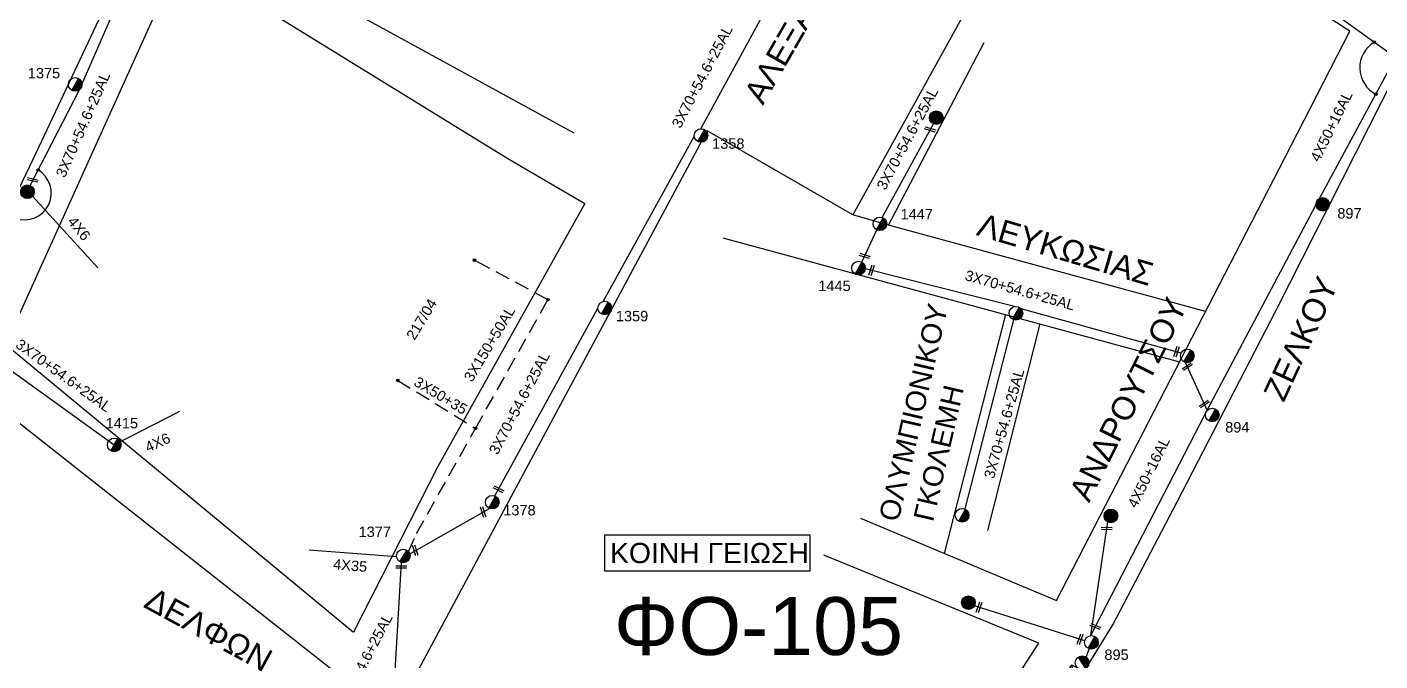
# Model space of a CAD drawing. Header units: millimetres. Extents: x 1113 to 5794, y 757 to 3537.
# Drawn here: x 2133.1 to 2366.9, y 1297.4 to 1407 of the extents above; entities that cross this region are included whole.
import ezdxf

# ---------------------------------------------------------------- set-up
doc = ezdxf.new("R2010")
doc.units = ezdxf.units.MM
doc.linetypes.add('DASHED', pattern=[19.05, 12.7, -6.35])
for name, color, linetype in [('Άγνωστα', 7, 'Continuous'), ('Γέφυρες Εναέριου Δικτύου', 7, 'Continuous'), ('Γυμνά εναέρια ΧΤ και ΦΟΠ (3Φ)   4x50+16AL', 7, 'Continuous'), ('Επιγραφές - Σχήματα', 7, 'Continuous'), ('Καλώδια ΧΤ   3x150+50AL', 7, 'DASHED'), ('Μηχανική τομή', 7, 'Continuous'), ('Στύλος Ξύλινος', 7, 'Continuous'), ('Στύλος Ξύλινος @ 1', 7, 'Continuous'), ('Στύλος ΦΜ', 7, 'Continuous'), ('Στύλος ΦΜ @ 1', 7, 'Continuous'), ('Συνδέσεις', 7, 'Continuous'), ('Συνεστραμμένα ΧΤ   3x70+54.6+25 AL', 7, 'SYN_LINE'), ('Υποσταθμός εναέριος 2 στύλων', 7, 'Continuous'), ('Υποσταθμός πόλεως', 7, 'Continuous'), ('Υπόβαθρο ΔΕΗ', 7, 'Continuous')]:
    doc.layers.add(name, color=color, linetype=linetype)
doc.styles.get("Standard").update_dxf_attribs({"font": 'arial.ttf'})
doc.linetypes.add('SYN_LINE', pattern='A,0.5,-0.0001,["/\\/\\/\\/",Standard,S=0.1,R=0,X=0,Y=-0.05],-0.25', length=0.7501)

# ---------------------------------------------------------------- blocks, each defined once
blk = doc.blocks.new('ΥΠΑΡΧΩΝ ΞΥΛΙΝΟΣ ΣΤΥΛΟΣ')
at = {"layer": 'Στύλος Ξύλινος'}
h = blk.add_hatch(color=7, dxfattribs=at)
h.paths.add_polyline_path([(-2.62, 0, 0.270008), (-1.29, -2.28), (1.3, 2.27, 0.576266)])
h.paths.add_polyline_path([(-1.29, -2.28, 0.574793), (2.62, 0, 0.268822), (1.3, 2.27)])
at = {"layer": 'Στύλος Ξύλινος', "color": 7}
blk.add_line((-1.29, -2.28), (1.3, 2.27), dxfattribs=at)
blk.add_circle((0, 0), 2.62, dxfattribs=at)
at = {"layer": 'Στύλος Ξύλινος', "flags": 4}
for tag, p in [('ΑΡΙΘΜΟΣ', (-4.91, 8.6)), ('ΤΥΠΟΣ', (-4.85, 3.39))]:
    blk.add_attdef(tag, p, '', height=4, dxfattribs=at)
blk = doc.blocks.new('ΥΠΑΡΧΩΝ ΤΣΙΜΕΝΤΕΝΙΟΣ ΣΤΥΛΟΣ')
at = {"layer": 'Στύλος ΦΜ'}
blk.add_hatch(color=7, dxfattribs=at).paths.add_polyline_path([(-1.29, -2.28, 0.574793), (2.62, 0, 0.268822), (1.3, 2.27)])
at = {"layer": 'Στύλος ΦΜ', "color": 7}
blk.add_line((-1.29, -2.28), (1.3, 2.27), dxfattribs=at)
blk.add_circle((0, 0), 2.62, dxfattribs=at)
at = {"layer": 'Στύλος ΦΜ', "flags": 4}
for tag, p in [('ΑΡΙΘΜΟΣ', (-4.68, 8.05)), ('ΤΥΠΟΣ', (-4.91, 3.03))]:
    blk.add_attdef(tag, p, '', height=4, dxfattribs=at)
blk = doc.blocks.new('ΥΠΟΣΤΑΘΜΟΣ ΕΝΑΕΡΙΟΣ ΕΠΙ 2 ΣΤΥΛΩΝ')
at = {"layer": 'Υποσταθμός εναέριος 2 στύλων', "linetype": 'Continuous'}
for points in [[(-11.97, -2.11, 0.574793), (-8.45, -0.07, 0.268822), (-9.64, 1.98)], [(9.68, -2.15, 0.574793), (13.19, -0.1, 0.268822), (12.01, 1.95)]]:
    blk.add_hatch(color=256, dxfattribs=at).paths.add_polyline_path(points)
for p, q in [((-11.97, -2.11), (-9.64, 1.98)), ((9.68, -2.15), (12.01, 1.95))]:
    blk.add_line(p, q, dxfattribs=at)
for centre in [(-10.81, -0.07), (10.84, -0.1)]:
    blk.add_circle(centre, 2.36, dxfattribs=at)
at = {"layer": 'Υποσταθμός πόλεως', "linetype": 'Continuous', "ltscale": 40}
blk.add_lwpolyline([(-8.57, 2.82), (8.57, 2.82), (8.57, -2.82), (-8.57, -2.82)], close=True, dxfattribs=at)
for points in [[(-5.75, 0), (-8.57, 2.82)], [(-8.57, -2.82), (-5.75, 0)], [(-5.75, 0), (5.75, 0)], [(5.75, 0), (8.57, 2.82)], [(8.57, -2.82), (5.75, 0)]]:
    blk.add_lwpolyline(points, dxfattribs=at)
at = {"layer": 'Υποσταθμός εναέριος 2 στύλων', "ltscale": 40, "flags": 1}
for tag, p in [('ΜΕΤΑΣΧΗΜΑΤΙΣΜΟΣ', (14.09, 2.51)), ('ΙΣΧΥΣ', (14.07, -0.28)), ('ΑΡΙΘΜΟΣ', (14.19, -3))]:
    blk.add_attdef(tag, p, '', height=1.8, dxfattribs=at)
blk = doc.blocks.new('ΜΗΧΑΝΙΚΗ ΤΟΜΗ')
at = {"layer": 'Μηχανική τομή', "ltscale": 40}
for p, q in [((-1.89, 0.78), (1.89, 0.78)), ((1.89, 0), (-1.89, 0))]:
    blk.add_line(p, q, dxfattribs=at)
blk = doc.blocks.new('_ΣΥΝΔΕΣΗ')
at = {"layer": 'Συνδέσεις', "linetype": 'SYN_LINE', "ltscale": 40}
blk.add_hatch(color=256, dxfattribs=at).paths.add_polyline_path([(0.5, -0.01, 1), (-0.5, -0.01, 1)])
at = {"layer": 'Συνδέσεις'}
blk.add_circle((0, -0.01), 0.5, dxfattribs=at)

msp = doc.modelspace()

# ---------------------------------------------------------------- linework, layer by layer
at = {"layer": 'Άγνωστα', "color": 30, "linetype": 'SYN_LINE', "lineweight": -3, "ltscale": 15}
msp.add_line((2148.15, 1334.74), (2159.49, 1340.6), dxfattribs=at)
at = {"layer": 'Άγνωστα', "color": 30, "linetype": 'SYN_LINE', "lineweight": -3, "ltscale": 20}
msp.add_lwpolyline([(2134.04, 1377.75), (2145.3, 1365.38)], dxfattribs=at)
at = {"layer": 'Άγνωστα', "color": 173, "linetype": 'DASHED', "lineweight": -3, "ltscale": 0.2}
msp.add_lwpolyline([(2197.13, 1345.9), (2210.57, 1337.6)], dxfattribs=at)
at = {"layer": 'Άγνωστα', "color": 1, "linetype": 'SYN_LINE', "lineweight": -3, "ltscale": 20}
for points in [[(2316.89, 1301.77), (2319.83, 1321.42)], [(2315.85, 1300.84), (2296.77, 1306.9)]]:
    msp.add_lwpolyline(points, dxfattribs=at)
at = {"layer": 'Άγνωστα', "color": 173, "linetype": 'SYN_LINE', "lineweight": -3, "ltscale": 20}
msp.add_lwpolyline([(2181.8, 1316.61), (2196.91, 1315.44)], dxfattribs=at)
at = {"layer": 'Γέφυρες Εναέριου Δικτύου', "lineweight": -3}
for centre, radius, start, end in [((2368.53, 1399.96), 5.16, 121.0802, 242.4013), ((2132.61, 1378.29), 4.64, 250.8961, 59.0517)]:
    msp.add_arc(centre, radius, start, end, dxfattribs=at)
at = {"layer": 'Γυμνά εναέρια ΧΤ και ΦΟΠ (3Φ)   4x50+16AL', "color": 1, "lineweight": -3}
for points in [[(2356.39, 1377.36), (2368.91, 1400.51)], [(2337.02, 1340.73), (2355.79, 1376.16)], [(2316.89, 1301.77), (2336.72, 1340.18)], [(2316.08, 1298.01), (2316.58, 1299.5)]]:
    msp.add_lwpolyline(points, dxfattribs=at)
at = {"layer": 'Επιγραφές - Σχήματα', "color": 190, "lineweight": -3}
msp.add_lwpolyline([(2232.87, 1312.97), (2268.38, 1312.97), (2268.38, 1319.15), (2232.87, 1319.15)], close=True, dxfattribs=at)
at = {"layer": 'Καλώδια ΧΤ   3x150+50AL', "color": 173, "lineweight": -3, "ltscale": 0.2}
msp.add_lwpolyline([(2198.97, 1316.31), (2200.39, 1319.44), (2210.57, 1337.6), (2223.09, 1359.84), (2210.4, 1366.68)], dxfattribs=at)
at = {"layer": 'Συνεστραμμένα ΧΤ   3x70+54.6+25 AL', "color": 173, "lineweight": -3, "ltscale": 20}
for points in [[(2249.51, 1389.41), (2269.1, 1425.33), (2269.1, 1425.33)], [(2232.63, 1359.54), (2248.37, 1388.07)], [(2213.91, 1325.92), (2231.73, 1358.39)], [(2199.2, 1315.92), (2213.01, 1323.75)], [(2196.54, 1292.67), (2197.8, 1314.4)]]:
    msp.add_lwpolyline(points, dxfattribs=at)
at = {"layer": 'Συνεστραμμένα ΧΤ   3x70+54.6+25 AL', "color": 30, "lineweight": -3, "ltscale": 20}
for points in [[(2142.57, 1397.07), (2153.81, 1422.98)], [(2133.61, 1379.59), (2142.12, 1396.13)], [(2122.2, 1353.41), (2148.15, 1334.74)]]:
    msp.add_lwpolyline(points, dxfattribs=at)
at = {"layer": 'Συνεστραμμένα ΧΤ   3x70+54.6+25 AL', "color": 1, "lineweight": -3, "ltscale": 20}
for points in [[(2368.82, 1402.24), (2342.8, 1420.99)], [(2280.82, 1374.08), (2280.82, 1374.08), (2289.71, 1390.24)], [(2303.73, 1358.65), (2277.92, 1365.18)], [(2332.5, 1350.62), (2304.85, 1358.25)], [(2303.56, 1356.39), (2295.14, 1323.66)]]:
    msp.add_lwpolyline(points, dxfattribs=at)
at = {"layer": 'Συνεστραμμένα ΧΤ   3x70+54.6+25 AL', "color": 1, "lineweight": -3, "ltscale": 5}
msp.add_lwpolyline([(2277.33, 1366.32), (2279.93, 1371.9)], dxfattribs=at)
at = {"layer": 'Συνεστραμμένα ΧΤ   3x70+54.6+25 AL', "color": 1, "lineweight": -3, "ltscale": 10}
msp.add_lwpolyline([(2337.02, 1340.73), (2333.28, 1348.98)], dxfattribs=at)
at = {"layer": 'Υπόβαθρο ΔΕΗ', "lineweight": -3}
msp.add_line((2129.4, 1352.08), (2189.49, 1302.36), dxfattribs=at)
for points in [[(2277.12, 1322.06), (2310.99, 1307.83), (2350.35, 1384.28), (2361.67, 1406.29), (2343.56, 1417.93), (2327.75, 1427.98), (2291.05, 1450.74), (2257.12, 1471.38), (2238.88, 1483.33), (2216.4, 1500.06), (2199.01, 1475.22), (2173.81, 1438.81), (2164.34, 1425.63), (2183.57, 1412.81), (2227.54, 1388.72)], [(2051, 1379.06), (2120.08, 1354.85), (2134.22, 1384.28), (2152.65, 1423.45), (2095.94, 1460.21), (2051.47, 1378.89)], [(2143.95, 1384.28), (2159.66, 1419.12), (2216.13, 1384.28), (2229.45, 1376.48), (2204.05, 1331.02), (2189.49, 1302.36), (2189.49, 1302.36)], [(2294.57, 1408.44), (2275.76, 1374.52)], [(2336.7, 1357.78), (2281.94, 1372.75), (2298.48, 1404.3)], [(2281.94, 1372.75), (2275.76, 1374.52), (2250.58, 1389.03), (2200.77, 1296.03), (2245.62, 1270.15), (2276, 1251.27), (2307.91, 1300.48), (2270.78, 1315.66)], [(2129.4, 1352.08), (2129.4, 1352.08), (2143.95, 1384.28)], [(2253.3, 1370.55), (2332.24, 1349.12)], [(2291.61, 1315.97), (2302.19, 1357.28)], [(2308.07, 1355.68), (2299.05, 1319.92)], [(2132.6, 1123.47), (2109.65, 1133.21), (2099.01, 1137.62), (2099.01, 1137.62), (2066.41, 1151.26), (2040.08, 1162.48), (2076.55, 1240.83), (2081.72, 1250.86), (2125.44, 1343.45), (2125.44, 1343.45), (2185.84, 1295.83), (2185.84, 1295.83), (2147.34, 1226.07), (2081.72, 1250.86)]]:
    msp.add_lwpolyline(points, dxfattribs=at)
msp.add_lwpolyline([(2338.54, 1256.99), (2320.55, 1224.77), (2285.18, 1245.89), (2320.71, 1303.61), (2331.83, 1324.88), (2348.93, 1358.03), (2369.49, 1398.68, -0.528302), (2371.22, 1398.91), (2392.03, 1381.97), (2409.6, 1365.91), (2429.11, 1346.36), (2443.43, 1331.39), (2464.51, 1306.63), (2486.26, 1282.59), (2428.24, 1227.16)], format="xyb", dxfattribs=at)

# ---------------------------------------------------------------- block references
at = {"layer": 'Μηχανική τομή', "lineweight": -3}
for p, xscale, yscale, zscale, rotation in [((2289.08, 1389.1), 0.4999999999998793, 0.4999999999998793, 0.4999999999998793, 343.3988898275566), ((2134.01, 1380.36), 0.499999999999676, 0.499999999999676, 0.499999999999676, 347.3040600040018), ((2277.75, 1367.23), 0.4999999999998793, 0.4999999999998793, 0.4999999999998793, 343.3988898275566), ((2279.17, 1364.86), 0.4999999999999805, 0.4999999999999805, 0.4999999999999805, 72.16191851326508), ((2331.88, 1350.79), 0.4999999999999805, 0.4999999999999805, 0.4999999999999805, 72.16191851326508), ((2333.68, 1348.1), 0.5000000000000462, 0.5000000000000462, 0.5000000000000462, 33.40441762404116), ((2336.61, 1341.64), 0.5000000000000462, 0.5000000000000462, 0.5000000000000462, 33.40441762404116), ((2214.63, 1327.23), 0.4999999999999303, 0.4999999999999303, 0.4999999999999303, 151.836795611057), ((2212.07, 1323.21), 0.4999999999998218, 0.4999999999998218, 0.4999999999998218, 107.5805392355692), ((2319.63, 1320.1), 0.5000000000002117, 0.5000000000002117, 0.5000000000002117, 358.6018021787338), ((2200.34, 1316.57), 0.4999999999998218, 0.4999999999998218, 0.4999999999998218, 107.5805392355692), ((2197.76, 1313.82), 0.4999999999996248, 0.4999999999996248, 0.4999999999996248, 180.3254433775503), ((2297.76, 1306.59), 0.5000000000002152, 0.5000000000002152, 0.5000000000002152, 70.96560969021772), ((2317.61, 1303.16), 0.5000000000001789, 0.5000000000001789, 0.5000000000001789, 338.2163052261268), ((2315.2, 1301.04), 0.5000000000002152, 0.5000000000002152, 0.5000000000002152, 70.96560969021772)]:
    msp.add_blockref('ΜΗΧΑΝΙΚΗ ΤΟΜΗ', p, dxfattribs=dict(at, xscale=xscale, yscale=yscale, zscale=zscale, rotation=rotation))
at = {"layer": 'Στύλος Ξύλινος @ 1', "lineweight": -3, "ltscale": 40, "xscale": 0.4499999999998181, "yscale": 0.4499999999998181, "zscale": 0.4499999999998181}
for p in [(2290.19, 1391.31), (2320.36, 1322.47), (2295.74, 1307.47)]:
    msp.add_blockref('ΥΠΑΡΧΩΝ ΞΥΛΙΝΟΣ ΣΤΥΛΟΣ', p, dxfattribs=at)
at = {"layer": 'Στύλος Ξύλινος @ 1', "lineweight": -3, "ltscale": 40}
ref = msp.add_blockref('ΥΠΑΡΧΩΝ ΞΥΛΙΝΟΣ ΣΤΥΛΟΣ', (2133.15, 1378.51), dxfattribs=dict(at, xscale=0.4499999999998181, yscale=0.4499999999998181, zscale=0.4499999999998181))
ref.add_attrib('ΤΥΠΟΣ', '1376', (2123.63, 1379.78), dxfattribs={"layer": 'Στύλος Ξύλινος', "height": 1.8, "flags": 4})
ref = msp.add_blockref('ΥΠΑΡΧΩΝ ΞΥΛΙΝΟΣ ΣΤΥΛΟΣ', (2356.96, 1376.33), dxfattribs=dict(at, xscale=0.4499999999998181, yscale=0.4499999999998181, zscale=0.4499999999998181))
ref.add_attrib('ΤΥΠΟΣ', '897', (2359.49, 1373.88), dxfattribs={"layer": 'Στύλος Ξύλινος', "height": 1.8, "flags": 4})
at = {"layer": 'Στύλος ΦΜ @ 1', "lineweight": -3, "ltscale": 40}
ref = msp.add_blockref('ΥΠΑΡΧΩΝ ΤΣΙΜΕΝΤΕΝΙΟΣ ΣΤΥΛΟΣ', (2141.39, 1397.06), dxfattribs=dict(at, xscale=0.4499999999998181, yscale=0.4499999999998181, zscale=0.4499999999998181))
ref.add_attrib('ΤΥΠΟΣ', '1375', (2133.21, 1398.11), dxfattribs={"layer": 'Στύλος ΦΜ', "height": 1.8, "flags": 4})
ref = msp.add_blockref('ΥΠΑΡΧΩΝ ΤΣΙΜΕΝΤΕΝΙΟΣ ΣΤΥΛΟΣ', (2249.54, 1388.23), dxfattribs=dict(at, xscale=0.4499999999998181, yscale=0.4499999999998181, zscale=0.4499999999998181))
ref.add_attrib('ΤΥΠΟΣ', '1358', (2251.45, 1385.94), dxfattribs={"layer": 'Στύλος ΦΜ', "height": 1.8, "flags": 4})
ref = msp.add_blockref('ΥΠΑΡΧΩΝ ΤΣΙΜΕΝΤΕΝΙΟΣ ΣΤΥΛΟΣ', (2280.44, 1372.96), dxfattribs=dict(at, xscale=0.4499999999998181, yscale=0.4499999999998181, zscale=0.4499999999998181))
ref.add_attrib('ΤΥΠΟΣ', '1447', (2284.01, 1373.73), dxfattribs={"layer": 'Στύλος ΦΜ', "height": 1.8, "flags": 4})
ref = msp.add_blockref('ΥΠΑΡΧΩΝ ΤΣΙΜΕΝΤΕΝΙΟΣ ΣΤΥΛΟΣ', (2276.75, 1365.3), dxfattribs=dict(at, xscale=0.4499999999998181, yscale=0.4499999999998181, zscale=0.4499999999998181))
ref.add_attrib('ΤΥΠΟΣ', '1445', (2269.8, 1361.34), dxfattribs={"layer": 'Στύλος ΦΜ', "height": 1.8, "flags": 4})
ref = msp.add_blockref('ΥΠΑΡΧΩΝ ΤΣΙΜΕΝΤΕΝΙΟΣ ΣΤΥΛΟΣ', (2232.91, 1358.4), dxfattribs=dict(at, xscale=0.4499999999998181, yscale=0.4499999999998181, zscale=0.4499999999998181))
ref.add_attrib('ΤΥΠΟΣ', '1359', (2234.82, 1356.11), dxfattribs={"layer": 'Στύλος ΦΜ', "height": 1.8, "flags": 4})
at = {"layer": 'Στύλος ΦΜ @ 1', "lineweight": -3, "ltscale": 40, "xscale": 0.4499999999998181, "yscale": 0.4499999999998181, "zscale": 0.4499999999998181}
for p in [(2303.95, 1357.5), (2333.57, 1350.12), (2294.65, 1322.58)]:
    msp.add_blockref('ΥΠΑΡΧΩΝ ΤΣΙΜΕΝΤΕΝΙΟΣ ΣΤΥΛΟΣ', p, dxfattribs=at)
at = {"layer": 'Στύλος ΦΜ @ 1', "lineweight": -3, "ltscale": 40}
ref = msp.add_blockref('ΥΠΑΡΧΩΝ ΤΣΙΜΕΝΤΕΝΙΟΣ ΣΤΥΛΟΣ', (2337.87, 1339.91), dxfattribs=dict(at, xscale=0.4499999999998181, yscale=0.4499999999998181, zscale=0.4499999999998181))
ref.add_attrib('ΤΥΠΟΣ', '894', (2340.11, 1336.89), dxfattribs={"layer": 'Στύλος ΦΜ', "height": 1.8, "flags": 4})
ref = msp.add_blockref('ΥΠΑΡΧΩΝ ΤΣΙΜΕΝΤΕΝΙΟΣ ΣΤΥΛΟΣ', (2148.15, 1334.74), dxfattribs=dict(at, xscale=0.4499999999998181, yscale=0.4499999999998181, zscale=0.4499999999998181))
ref.add_attrib('ΤΥΠΟΣ', '1415', (2146.66, 1337.6), dxfattribs={"layer": 'Στύλος ΦΜ', "height": 1.8, "flags": 4})
ref = msp.add_blockref('ΥΠΑΡΧΩΝ ΤΣΙΜΕΝΤΕΝΙΟΣ ΣΤΥΛΟΣ', (2213.46, 1324.84), dxfattribs=dict(at, xscale=0.4499999999998181, yscale=0.4499999999998181, zscale=0.4499999999998181))
ref.add_attrib('ΤΥΠΟΣ', '1378', (2215.37, 1322.55), dxfattribs={"layer": 'Στύλος ΦΜ', "height": 1.8, "flags": 4})
ref = msp.add_blockref('ΥΠΑΡΧΩΝ ΤΣΙΜΕΝΤΕΝΙΟΣ ΣΤΥΛΟΣ', (2198.09, 1315.54), dxfattribs=dict(at, xscale=0.4499999999998181, yscale=0.4499999999998181, zscale=0.4499999999998181))
ref.add_attrib('ΤΥΠΟΣ', '1377', (2190.36, 1318.81), dxfattribs={"layer": 'Στύλος ΦΜ', "height": 1.8, "flags": 4})
ref = msp.add_blockref('ΥΠΑΡΧΩΝ ΤΣΙΜΕΝΤΕΝΙΟΣ ΣΤΥΛΟΣ', (2317, 1300.6), dxfattribs=dict(at, xscale=0.4499999999998181, yscale=0.4499999999998181, zscale=0.4499999999998181))
ref.add_attrib('ΤΥΠΟΣ', '895', (2319.24, 1297.57), dxfattribs={"layer": 'Στύλος ΦΜ', "height": 1.8, "flags": 4})
at = {"layer": 'Συνδέσεις', "lineweight": -3, "xscale": 0.4499999999998181, "yscale": 0.4499999999998181, "zscale": 0.4499999999998181}
for p in [(2365.87, 1404.37), (2366.14, 1395.39), (2134.99, 1382.27), (2210.4, 1366.68), (2223.09, 1359.84), (2197.13, 1345.9), (2210.57, 1337.6)]:
    msp.add_blockref('_ΣΥΝΔΕΣΗ', p, dxfattribs=at)
at = {"layer": 'Υποσταθμός εναέριος 2 στύλων', "lineweight": -3, "xscale": 0.4999999999999867, "yscale": 0.4999999999999867, "zscale": 0.4999999999999867, "rotation": 62.75130654608367}
msp.add_blockref('ΥΠΟΣΤΑΘΜΟΣ ΕΝΑΕΡΙΟΣ ΕΠΙ 2 ΣΤΥΛΩΝ', (2312.86, 1292.27), dxfattribs=at)

# ---------------------------------------------------------------- texts
at = {"layer": 'Γυμνά εναέρια ΧΤ και ΦΟΠ (3Φ)   4x50+16AL', "color": 7, "lineweight": -3, "char_height": 1.8, "width": 168.3718, "attachment_point": 1, "rotation": 63.6945}
for insert in [(2354.72, 1384.3), (2323.15, 1324.47)]:
    msp.add_mtext('4X50+16AL', dxfattribs=dict(at, insert=insert))
at = {"layer": 'Επιγραφές - Σχήματα', "color": 7, "lineweight": -3, "attachment_point": 1}
for s, insert, char_height, width, rotation in [('ΑΛΕΞΑΝΔΡΙΝΟΥ', (2256.77, 1395.36), 4, 168.3718, 59.9798), ('4X6', (2141.35, 1374.45), 1.8, 168.3718, 309.365), ('ΛΕΥΚΩΣΙΑΣ', (2298.07, 1374.88), 4, 168.3718, 343.5695), ('ΖΕΛΚΟΥ', (2346.59, 1343.65), 4, 168.3718, 65.153), ('217/04', (2198.49, 1353.64), 1.8, 168.3718, 58.761), ('217/04', (2198.49, 1353.64), 1.8, 168.3718, 58.761), ('ΟΛΥΜΠΙΟΝΙΚΟΥ\\P ΓΚΟΛΕΜΗ', (2280.22, 1322.07), 3.5, 57.3633, 77.0106), ('ΑΝΔΡΟΥΤΣΟΥ', (2313.01, 1326.43), 4, 168.3718, 63.4463), ('3X50+35', (2200.68, 1346.66), 1.8, 168.3718, 329.0114), ('4X6', (2153.23, 1335.04), 1.8, 168.3718, 24.5555), ('4X35', (2186.06, 1315.03), 1.8, 168.3718, 355.3572), ('ΔΕΛΦΩΝ', (2154.94, 1310.29), 4, 168.3718, 331.4005)]:
    msp.add_mtext(s, dxfattribs=dict(at, insert=insert, char_height=char_height, width=width, rotation=rotation))
at = {"layer": 'Επιγραφές - Σχήματα', "color": 190, "lineweight": -3, "insert": (2233.82, 1317.8), "char_height": 3.5, "width": 35.1311, "attachment_point": 1}
msp.add_mtext('KOINH ΓΕΙΩΣΗ', dxfattribs=at)
at = {"layer": 'Επιγραφές - Σχήματα', "color": 7, "lineweight": -3, "insert": (2234.47, 1308.42), "char_height": 10, "width": 168.3718, "attachment_point": 1}
msp.add_mtext('ΦΟ-105', dxfattribs=at)
at = {"layer": 'Καλώδια ΧΤ   3x150+50AL', "color": 7, "lineweight": -3, "insert": (2208.44, 1346.41), "char_height": 1.8, "width": 168.3718, "attachment_point": 1, "rotation": 58.9561}
msp.add_mtext('3X150+50AL', dxfattribs=at)
at = {"layer": 'Συνεστραμμένα ΧΤ   3x70+54.6+25 AL', "color": 7, "lineweight": -3, "char_height": 1.8, "width": 168.3718, "attachment_point": 1}
for insert, rotation in [((2244.38, 1390.17), 62.3006), ((2137.97, 1381.53), 66.2141), ((2279.78, 1379.48), 61.8919), ((2295.49, 1365), 344.2588), ((2131.97, 1353.2), 324.2284), ((2212.8, 1333.73), 62.3006), ((2298.4, 1329.26), 74.2588), ((2185.64, 1288.47), 62.3006)]:
    msp.add_mtext('3X70+54.6+25AL', dxfattribs=dict(at, insert=insert, rotation=rotation))

doc.saveas('drawing.dxf')
